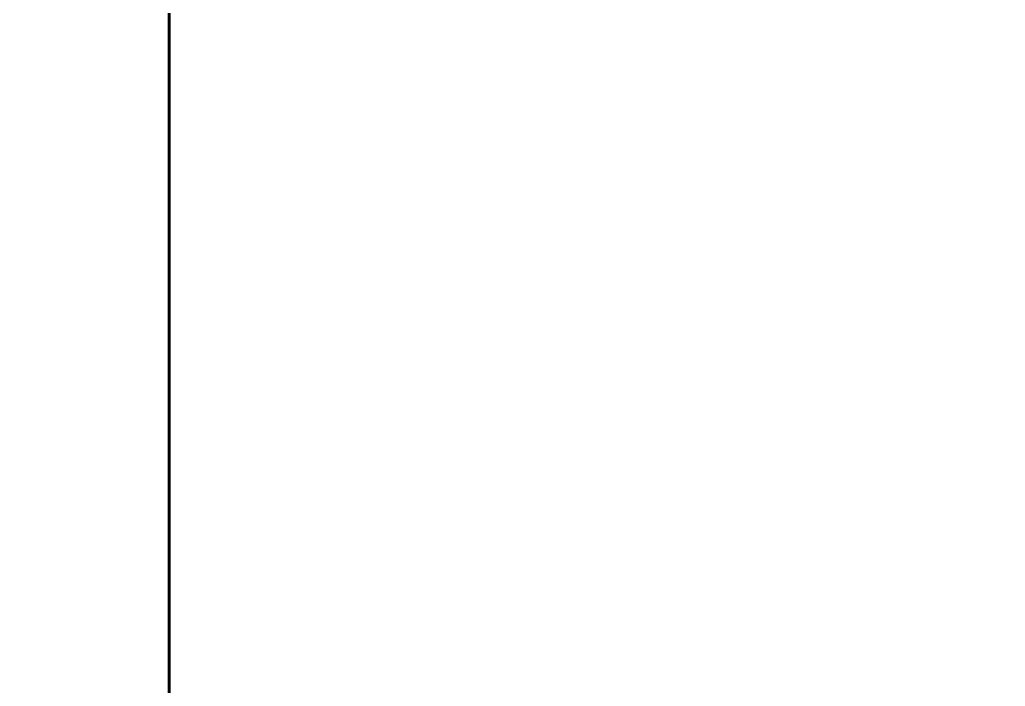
# Model space of a CAD drawing. Header units: inches. Extents: x -4110 to -1807, y 11006 to 12281.
# Drawn here: x -3851.85382 to -3851.82035, y 11888.83397 to 11888.85661 of the extents above; entities that cross this region are included whole.
import ezdxf

# ---------------------------------------------------------------- set-up
doc = ezdxf.new("R2010")
doc.units = ezdxf.units.IN
doc.header["$MEASUREMENT"] = 0
for name, color, linetype, lineweight in [('0-1', 7, 'Continuous', 5), ('A-WALL-3', 250, 'Continuous', 60), ('A-WALL-PATT-1', 7, 'Continuous', 9)]:
    doc.layers.add(name, color=color, linetype=linetype, lineweight=lineweight)

# ---------------------------------------------------------------- blocks, each defined once
blk = doc.blocks.new('CTR - 1st Phase - Unit Layouts_rvt-1-ENLARGED RCP - 3RD FLOOR PLAN - EAST')
at = {"layer": 'A-WALL-PATT-1'}
h = blk.add_hatch(dxfattribs=at)
h.set_pattern_fill('FP_1', color=256, style=0, pattern_type=2)
h.set_pattern_definition([(0, (0, 0), (20.48, 5.12), [0.845, -14.515, 0.845, -14.515, -81.92]), (0, (0, 0), (20.48, 5.12), [-30.72, 0.845, -29.875, 0.845, -14.515, -35.84]), (0, (0, 0), (20.48, 5.12), [-76.8, 0.845, -9.395, 0.845, -24.755]), (120, (7.68, 2.56), (-14.67405, 15.1762003), [0.845, -14.515, 0.845, -14.515, -81.92]), (120, (7.68, 2.56), (-14.67405, 15.1762003), [-30.72, 0.845, -29.875, 0.845, -14.515, -35.84]), (120, (7.68, 2.56), (-14.67405, 15.1762003), [-76.8, 0.845, -9.395, 0.845, -24.755]), (240, (10.24, 12.8), (-5.80595, -20.2962003), [0.845, -14.515, 0.845, -14.515, -81.92]), (240, (10.24, 12.8), (-5.80595, -20.2962003), [-30.72, 0.845, -29.875, 0.845, -14.515, -35.84]), (240, (10.24, 12.8), (-5.80595, -20.2962003), [-76.8, 0.845, -9.395, 0.845, -24.755])])
h.paths.add_polyline_path([(-3659.780536, 11888.814396), (-3659.780536, 11889.439396), (-3662.155536, 11889.439396), (-3662.155536, 11891.189396), (-3662.780536, 11891.189396), (-3662.780536, 11888.814396), (-3662.155536, 11888.814396)], flags=0)
h.paths.add_polyline_path([(-3852.473737, 11888.814396), (-3696.780536, 11888.814396), (-3696.780536, 11891.189396), (-3697.405536, 11891.189396), (-3697.405536, 11889.439396), (-3852.473737, 11889.439396)], flags=0)
blk = doc.blocks.new('CTR - 1st Phase - Shell_rvt-1-ENLARGED RCP - 3RD FLOOR PLAN - EAST')
at = {"layer": 'A-WALL-3'}
blk.add_line((-3851.848737, 11896.837834), (-3851.848737, 11814.676896), dxfattribs=at)

msp = doc.modelspace()

# ---------------------------------------------------------------- block references
at = {"layer": '0-1'}
for name in ['CTR - 1st Phase - Shell_rvt-1-ENLARGED RCP - 3RD FLOOR PLAN - EAST', 'CTR - 1st Phase - Unit Layouts_rvt-1-ENLARGED RCP - 3RD FLOOR PLAN - EAST']:
    msp.add_blockref(name, (0, 0), dxfattribs=at)

doc.saveas('drawing.dxf')
